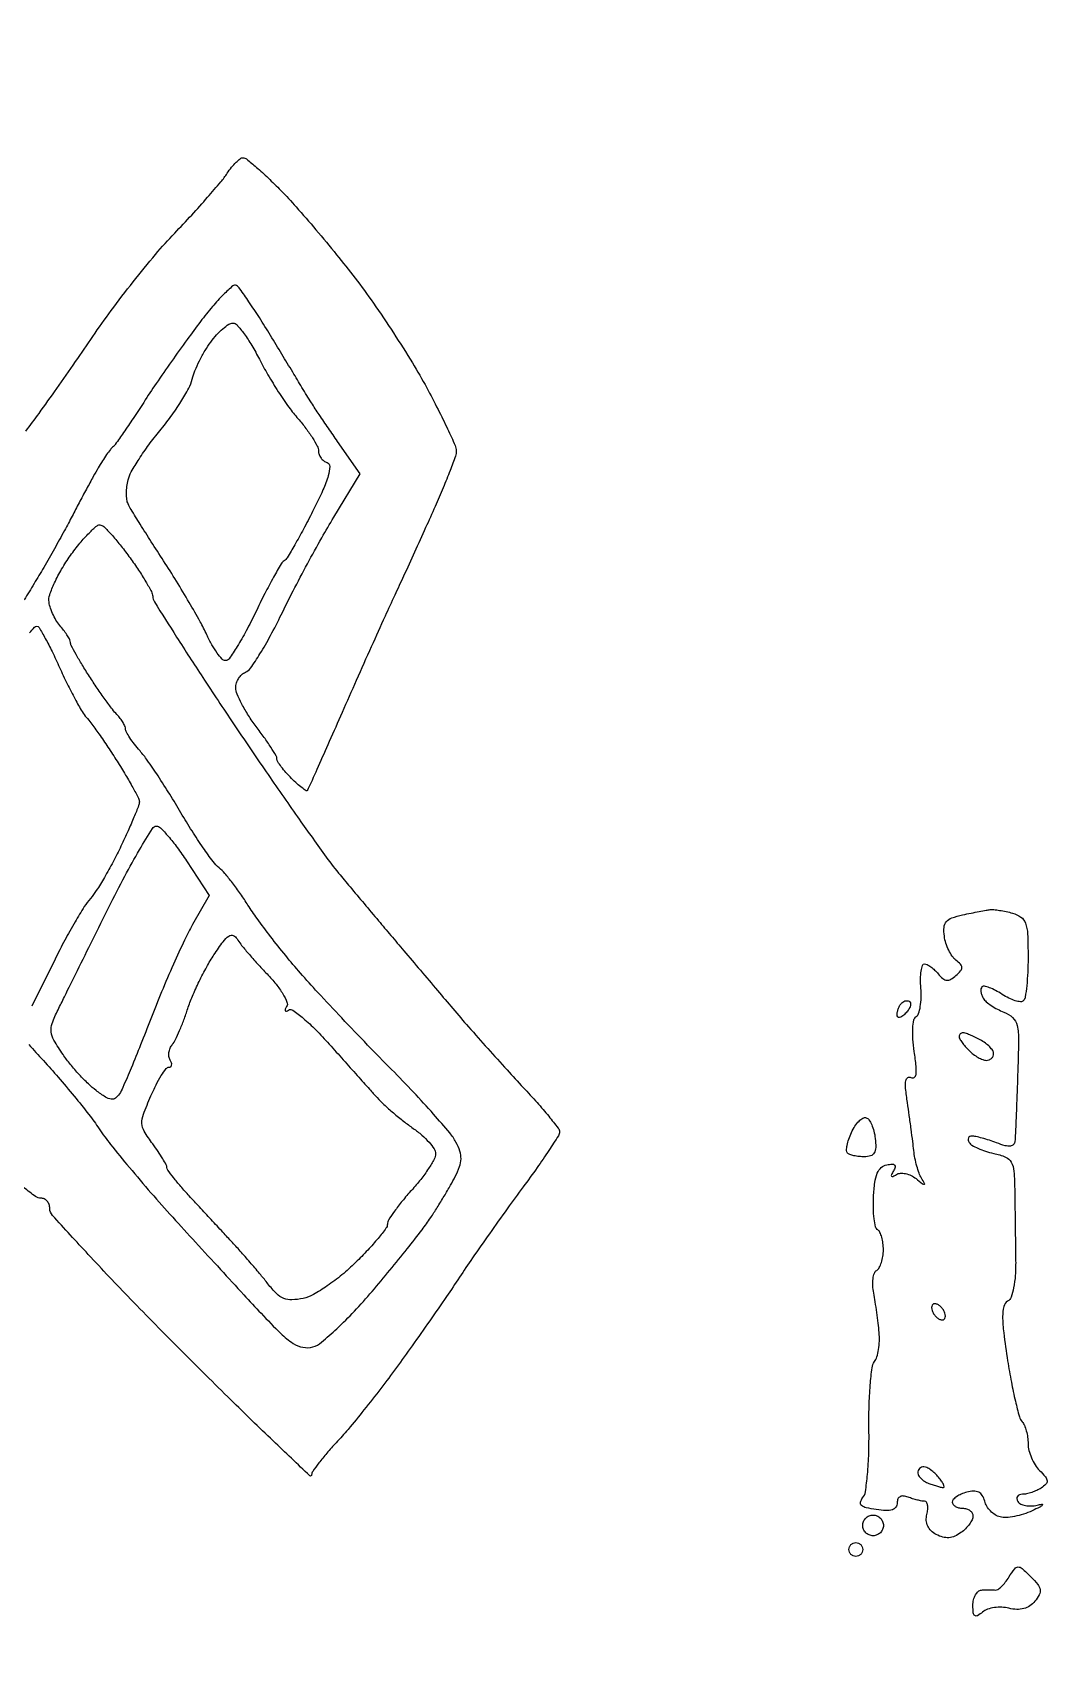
# Model space of a CAD drawing. Extents: x 0 to 102, y 0 to 135.
# Drawn here: x 55.11 to 67.63, y 97.73 to 117.61 of the extents above; entities that cross this region are included whole.
import ezdxf

# ---------------------------------------------------------------- set-up
doc = ezdxf.new("R2010")
doc.units = 0
doc.header["$MEASUREMENT"] = 0

msp = doc.modelspace()

# ---------------------------------------------------------------- linework, layer by layer
for points in [[(30.835569, 68.0607, 0.000004), (30.856286, 64.932268, 0.000002), (30.883525, 60.825814, 0.000002), (30.912326, 56.488502, 0.000002), (30.938318, 52.5789, -0.000116)], [(68.143256, 110.7414, -0.000256), (68.159146, 112.994377, -0.00015), (68.180348, 115.6905, -0.00015), (68.203167, 118.386622, -0.000256), (68.224063, 120.6396, -0.000289)], [(55.0323, 112.71409, 0.007081), (55.195789, 112.932769, 0.002823), (55.413961, 113.236975, 0.002792), (55.645644, 113.567801, 0.003512), (55.856371, 113.876927, -0.011957), (56.080155, 114.19358, -0.007844), (56.352184, 114.547862, -0.007892), (56.628106, 114.884714, -0.015014), (56.86224, 115.145237, 0.004962), (57.07055, 115.367857, 0.005581), (57.266292, 115.586092, 0.00514), (57.428765, 115.775241, 0.029848), (57.507248, 115.880714, -0.023571), (57.560109, 115.953646, -0.030096), (57.615734, 116.015245, -0.030898), (57.666802, 116.059528, -0.16461), (57.701294, 116.0712, -0.172608), (57.743603, 116.056146, -0.007443), (57.866228, 115.953157, -0.01196), (58.009169, 115.823322, -0.008165), (58.165551, 115.66935, -0.013045), (58.353113, 115.468316, -0.005416), (58.596344, 115.187515, -0.005354), (58.850591, 114.880892, -0.006886), (59.077364, 114.593361, -0.011542), (59.301657, 114.286352, -0.007355), (59.548925, 113.919563, -0.007388), (59.780948, 113.552488, -0.013612), (59.956976, 113.246243, -0.005796), (60.095973, 112.981114, -0.008171), (60.21322, 112.74142, -0.005167), (60.305851, 112.538512, -0.104863), (60.3198, 112.472733, -0.085253), (60.308691, 112.408051, -0.005675), (60.243588, 112.23055, -0.008058), (60.159732, 112.019994, -0.005935), (60.060355, 111.789451, -0.001263), (59.943793, 111.529405, -0.000815), (59.807535, 111.228776, -0.00082), (59.673362, 110.935299, -0.001548), (59.56402, 110.6991, 0.002673), (59.445318, 110.44116, 0.000923), (59.276493, 110.067244, 0.000917), (59.091921, 109.654404, 0.001065), (58.917861, 109.2609, -0.000467), (58.759679, 108.902132, -0.000742), (58.623543, 108.59538, -0.000146), (58.503066, 108.325203, -0.036767), (58.490646, 108.3021, -0.41872), (58.475658, 108.29889, -0.017318), (58.426198, 108.333957, -0.0212), (58.365329, 108.384581, -0.01231), (58.29645, 108.45015, -0.01599), (58.228789, 108.522282, -0.020272), (58.171282, 108.593265, -0.018729), (58.128587, 108.655284, -0.13287), (58.117846, 108.68985, 0.126029), (58.106246, 108.729037, 0.007918), (58.042322, 108.832281, 0.01127), (57.960539, 108.9537, 0.008109), (57.864046, 109.085621, -0.019131), (57.767793, 109.223492, -0.021614), (57.686462, 109.362939, -0.021467), (57.62811, 109.486294, -0.100063), (57.6126, 109.563019, -0.075028), (57.621484, 109.62189, -0.064548), (57.647515, 109.678879, -0.066846), (57.686015, 109.725443, -0.095291), (57.731459, 109.753708, 0.151539), (57.793074, 109.802242, 0.011737), (57.9095, 109.980204, 0.015205), (58.039287, 110.204041, 0.011004), (58.170648, 110.460709, -0.006579), (58.316939, 110.752895, -0.004347), (58.492347, 111.084908, -0.004374), (58.668522, 111.40474, -0.008458), (58.815968, 111.65688), (59.140958, 112.19166), (58.863229, 112.58748, -0.002614), (58.749467, 112.751431, -0.002606), (58.637306, 112.91673, -0.00255), (58.540811, 113.062147, -0.01025), (58.484132, 113.1525, 0.000952), (58.425033, 113.250721, 0.00016), (58.311471, 113.43851, 0.000175), (58.177859, 113.659122, 0.000156), (58.038699, 113.88855, 0.005523), (57.90152, 114.109026, 0.007779), (57.77402, 114.302289, 0.004894), (57.663297, 114.461207, 0.100058), (57.620818, 114.501021, 0.328291), (57.575247, 114.497329, 0.016892), (57.460463, 114.390604, 0.021434), (57.325137, 114.243915, 0.013301), (57.178585, 114.061071, 0.005828), (57.013714, 113.838429, 0.003444), (56.821849, 113.569029, 0.003445), (56.633973, 113.297387, 0.005901), (56.481514, 113.0679, -0.003264), (56.35177, 112.870352, -0.004669), (56.233927, 112.696982, -0.002609), (56.132433, 112.552241, -0.069484), (56.10018, 112.518, 0.062074), (56.072704, 112.48968, 0.009517), (56.026541, 112.425997, 0.010511), (55.974819, 112.348277, 0.008947), (55.923471, 112.2642, 0.006383), (55.862469, 112.157065, 0.002292), (55.778249, 112.002997, 0.002273), (55.687466, 111.833259, 0.002693), (55.603267, 111.672, -0.006268), (55.508751, 111.494093, -0.003122), (55.38482, 111.271033, -0.003098), (55.253549, 111.041534, -0.004553), (55.135096, 110.841606, -0.005989), (55.012463, 110.644232, -0.004075)], [(31.042661, 24.1956, 0.000001), (31.037549, 23.023692, 0.000001), (31.032419, 21.846099, 0.000001), (31.02793, 20.814404, 0.000005)], [(55.069604, 105.184695, 0.007521), (55.249125, 104.985732, -0.0091), (55.432458, 104.781248, -0.006745), (55.627851, 104.548906, -0.006821), (55.806422, 104.324478, -0.015238), (55.934523, 104.148037, 0.018567), (56.075273, 103.956864, 0.005454), (56.305195, 103.674092, 0.005469), (56.571011, 103.361384, 0.005849), (56.837792, 103.061569, 0.000756), (57.117924, 102.755003, 0.000585), (57.424079, 102.421757, 0.000591), (57.710654, 102.111293, 0.001422), (57.923834, 101.8822, 0.010226), (58.164753, 101.635097, 0.050543), (58.316105, 101.513548, 0.096852), (58.43686, 101.464964, 0.11784), (58.558334, 101.470457, 0.104227), (58.663979, 101.526466, 0.014055), (58.85329, 101.693612, 0.015713), (59.068613, 101.907833, 0.012649), (59.286691, 102.150908, 0.004397), (59.504084, 102.410504, 0.004368), (59.717373, 102.674463, 0.004285), (59.899855, 102.908467, 0.016977), (60.005791, 103.05692, 0.006773), (60.085795, 103.181109, 0.004926), (60.171538, 103.321303, 0.004977), (60.250264, 103.455946, 0.010877), (60.307286, 103.560975, 0.032393), (60.360636, 103.683429, 0.081351), (60.378377, 103.778882, 0.086369), (60.364291, 103.871524, 0.039925), (60.316348, 103.983975, 0.054205), (60.239417, 104.098596, 0.006552), (60.040491, 104.328852, 0.007724), (59.795495, 104.596587, 0.006289), (59.525162, 104.875876, -0.0035), (59.230877, 105.176536, -0.002689), (58.913595, 105.508821, -0.002719), (58.620216, 105.822803, -0.006462), (58.406358, 106.060276, -0.008523), (58.22512, 106.274075, -0.006979), (58.038552, 106.508526, -0.007059), (57.873016, 106.728975, -0.018412), (57.762214, 106.893342, 0.01299), (57.670867, 107.03207, 0.012406), (57.571074, 107.168053, 0.012444), (57.477046, 107.283669, 0.042625), (57.408107, 107.351584, -0.05842), (57.333928, 107.429418, -0.009493), (57.211438, 107.598952, -0.010355), (57.074534, 107.805211, -0.00895), (56.93927, 108.027142, 0.006922), (56.801487, 108.255282, 0.00686), (56.657036, 108.480212, 0.006755), (56.525344, 108.67349, 0.026311), (56.436168, 108.787395, -0.01475), (56.368326, 108.870041, -0.01882), (56.311043, 108.950245, -0.017), (56.268656, 109.019602, -0.129358), (56.259, 109.056302, 0.105308), (56.252043, 109.088969, 0.029627), (56.227892, 109.13548, 0.028472), (56.193632, 109.186089, 0.026585), (56.153101, 109.233707, -0.027529), (56.097879, 109.298834, -0.005936), (56.010013, 109.417746, -0.006178), (55.911482, 109.55808, -0.005866), (55.814701, 109.703236, -0.006954), (55.725631, 109.844545, -0.009801), (55.650497, 109.973102, -0.006425), (55.591434, 110.082135, -0.121493), (55.5822, 110.119575, 0.115959), (55.574943, 110.150447, 0.023211), (55.547233, 110.200196, 0.023392), (55.508733, 110.256306, 0.019955), (55.463163, 110.311739, -0.043163), (55.415745, 110.375203, -0.027888), (55.371768, 110.455769, -0.027997), (55.337352, 110.539994, -0.046431), (55.319188, 110.6145, -0.119167), (55.327445, 110.705116, -0.025718), (55.3862, 110.852427, -0.025461), (55.473888, 111.020101, -0.021922), (55.582335, 111.186863, -0.016321), (55.698941, 111.339275, -0.024659), (55.810973, 111.463205, -0.021828), (55.90795, 111.552256, -0.260921), (55.956128, 111.561457, -0.120112), (56.003056, 111.531981, -0.011234), (56.096607, 111.431243, -0.013912), (56.203507, 111.303846, -0.010496), (56.314001, 111.158294, -0.010507), (56.41864, 111.007721, -0.013597), (56.507868, 110.865119, -0.011323), (56.575852, 110.743373, -0.107674), (56.591783, 110.686277, 0.126306), (56.613653, 110.617738, 0.001296), (56.885768, 110.186341, 0.004081), (57.205871, 109.690758, 0.002626), (57.584693, 109.121177, 0.002431), (57.984897, 108.532449, 0.002836), (58.370934, 107.977231, 0.002512), (58.702415, 107.511193, 0.01713), (58.874843, 107.287886, 0.000972), (59.015151, 107.119172, 0.000529), (59.188141, 106.912427, 0.000527), (59.364529, 106.702522, 0.000835), (59.5161, 106.523143, -0.000066), (59.675839, 106.334688, -0.000032), (59.879351, 106.094494, -0.000032), (60.09086, 105.844797, -0.000047), (60.2775, 105.624389, 0.004102), (60.471472, 105.399055, 0.002434), (60.70619, 105.133486, 0.002435), (60.942896, 104.870869, 0.004194), (61.142871, 104.654832, -0.007078), (61.312503, 104.469443, -0.0104), (61.455819, 104.30138, -0.006077), (61.570668, 104.157345, -0.160548), (61.587021, 104.111495, -0.148301), (61.573616, 104.0631, -0.004312), (61.45695, 103.882406, -0.008331), (61.312914, 103.671234, -0.005603), (61.141728, 103.434695, 0.003514), (60.946082, 103.166724, 0.002401), (60.727436, 102.859688, 0.00242), (60.519519, 102.561677, 0.004889), (60.359178, 102.324545, -0.004113), (60.199396, 102.087447, -0.002048), (59.993308, 101.789622, -0.002033), (59.777286, 101.482822, -0.002989), (59.58476, 101.215143, -0.0064), (59.394625, 100.960995, -0.005331), (59.186249, 100.695676, -0.005384), (58.990284, 100.456876, -0.014545), (58.84451, 100.293014, 0.011084), (58.729094, 100.165071, 0.01531), (58.63171, 100.044936, 0.011851), (58.557165, 99.94202, 0.151945), (58.5432, 99.897127, -0.658539), (58.521479, 99.887788, -0.000844), (58.071026, 100.316186, -0.003849), (57.552305, 100.818865, -0.002225), (56.9358, 101.431001, -0.003706), (56.31967, 102.057453, -0.005821), (55.800574, 102.605761, -0.001902), (55.361044, 103.084626, -0.186827), (55.3284, 103.16894, 0.085006), (55.320052, 103.21769, 0.093497), (55.29603, 103.2591, 0.100414), (55.260238, 103.286794, 0.115097), (55.218203, 103.2966, -0.154985), (55.154023, 103.316984, -0.012504), (55.01017, 103.4241, -0.015921)], [(55.078785, 110.236817, -0.013376), (55.140202, 110.305321, -0.203231), (55.168797, 110.317822, -0.268898), (55.196723, 110.302046, -0.006682), (55.272054, 110.169815, -0.01262), (55.356776, 110.006773, -0.00804), (55.447433, 109.813156, 0.008317), (55.541856, 109.61179, 0.009808), (55.63807, 109.424572, 0.008816), (55.724925, 109.27001, 0.058983), (55.77801, 109.199806, -0.033124), (55.834007, 109.133193, -0.005504), (55.93159, 108.997024, -0.006018), (56.042821, 108.834004, -0.005295), (56.155023, 108.661293, -0.006716), (56.259676, 108.491405, -0.009485), (56.347954, 108.33712, -0.006138), (56.417483, 108.206285, -0.119613), (56.4282, 108.162126, -0.094242), (56.419561, 108.116697, -0.004623), (56.361883, 107.974404, -0.007357), (56.288927, 107.806118, -0.005234), (56.20244, 107.619632, -0.0105), (56.105051, 107.425857, -0.010344), (55.999141, 107.235356, -0.010264), (55.899536, 107.07239, -0.038479), (55.827384, 106.9767, 0.040522), (55.752195, 106.876132, 0.00845), (55.638086, 106.68752, 0.008817), (55.51286, 106.463413, 0.00823), (55.392613, 106.229858), (55.107138, 105.652216)]]:
    msp.add_lwpolyline(points, format="xyb")
for points in [[(57.576123, 114.0408, -0.215995), (57.627377, 114.017576, -0.021729), (57.713471, 113.910331, -0.024166), (57.808471, 113.766795, -0.016876), (57.901996, 113.59665, 0.015724), (58.006409, 113.405656, 0.011285), (58.13444, 113.198835, 0.011414), (58.265392, 113.007301, 0.023983), (58.377382, 112.866086, -0.017237), (58.473259, 112.748482, -0.021066), (58.55424, 112.631968, -0.020106), (58.613261, 112.53008, -0.121806), (58.6278, 112.471286, 0.089184), (58.635725, 112.427208, 0.069709), (58.658864, 112.384344, 0.069134), (58.693132, 112.349161, 0.084602), (58.73355, 112.327513, -0.334336), (58.766343, 112.279844, -0.061305), (58.747615, 112.167498, -0.03459), (58.682087, 111.991702, -0.009816), (58.556262, 111.728258, -0.006061), (58.442977, 111.509232, -0.008659), (58.336769, 111.317913, -0.005296), (58.243546, 111.160502, -0.118537), (58.206508, 111.123156, 0.123338), (58.169665, 111.085296, 0.005121), (58.075745, 110.91977, 0.008609), (57.968987, 110.718966, 0.005981), (57.855045, 110.488681, -0.010889), (57.739797, 110.261396, -0.016611), (57.629093, 110.069952, -0.011253), (57.530588, 109.919603, -0.24955), (57.4857, 109.896281, -0.20819), (57.44445, 109.914724, -0.028266), (57.383315, 109.989813, -0.028659), (57.317719, 110.092267, -0.020524), (57.255956, 110.21351, 0.01884), (57.174635, 110.374484, 0.005801), (57.040182, 110.610919, 0.005795), (56.883492, 110.872166, 0.006328), (56.725225, 111.1221, -0.00214), (56.573935, 111.356646, -0.002836), (56.43838, 111.571461, -0.002025), (56.326545, 111.752564, -0.02813), (56.290195, 111.820239, -0.077469), (56.274568, 111.874172, -0.031202), (56.269571, 111.950918, -0.029949), (56.274432, 112.035757, -0.033362), (56.289415, 112.116339, -0.066482), (56.329393, 112.215482, -0.014859), (56.424294, 112.371747, -0.015169), (56.545687, 112.546987, -0.014144), (56.680244, 112.718778, 0.016591), (56.815278, 112.892928, 0.016714), (56.938119, 113.075228, 0.016769), (57.034292, 113.240888, 0.062312), (57.077625, 113.353278, -0.036413), (57.110937, 113.455053, -0.01818), (57.166907, 113.578563, -0.017945), (57.234433, 113.702842, -0.025196), (57.304029, 113.80815, -0.025949), (57.376974, 113.897209, -0.031321), (57.454573, 113.972459, -0.032777), (57.526207, 114.026004, -0.145093)], [(56.637555, 107.865, -0.201305), (56.686054, 107.844649, -0.015872), (56.782809, 107.739628, -0.019595), (56.892872, 107.601707, -0.013676), (57.006418, 107.438201), (57.285825, 107.011402), (57.081709, 106.655651, 0.019988), (56.982701, 106.465906, 0.005934), (56.846545, 106.168315, 0.005944), (56.70137, 105.829991, 0.006382), (56.567783, 105.4962, -0.002976), (56.44367, 105.179854, -0.003976), (56.327028, 104.89429, -0.002799), (56.226095, 104.656446, -0.04063), (56.183242, 104.575744, -0.093201), (56.134787, 104.524274, -0.19652), (56.082443, 104.511375, -0.106152), (56.012615, 104.537498, -0.018559), (55.896538, 104.618044, -0.03084), (55.80149, 104.698982, -0.014974), (55.689947, 104.813144, -0.01479), (55.580534, 104.939344, -0.020638), (55.490912, 105.05886, -0.018024), (55.379028, 105.234919, -0.104902), (55.344537, 105.338641, -0.117589), (55.357201, 105.441828, -0.025175), (55.429072, 105.60876, -0.000686), (55.507643, 105.768036, -0.000101), (55.667163, 106.090136, -0.000114), (55.855845, 106.470705, -0.000098), (56.054493, 106.87095, -0.006754), (56.250156, 107.251978, -0.010642), (56.42938, 107.572998, -0.004923), (56.58785, 107.837177, -0.260844)], [(66.8763, 106.838635, -0.050517), (66.921216, 106.838785, -0.013633), (66.991964, 106.829904, -0.013659), (67.072168, 106.815354, -0.013766), (67.15125, 106.796478, -0.089922), (67.253499, 106.748191, -0.153232), (67.309895, 106.673408, -0.075062), (67.335691, 106.540844, -0.010588), (67.3416, 106.261833, -0.010896), (67.337472, 106.07244, -0.015243), (67.324945, 105.903613, -0.011526), (67.307254, 105.765721, -0.160033), (67.284903, 105.721503, -0.221546), (67.249414, 105.708575, -0.05028), (67.184806, 105.720811, -0.042901), (67.106199, 105.751607, -0.030231), (67.023763, 105.798763, 0.023113), (66.942282, 105.846923, 0.034376), (66.866617, 105.880612, 0.036984), (66.805091, 105.898052, 0.252065), (66.775888, 105.889288, 0.154471), (66.763609, 105.865638, 0.0711), (66.762543, 105.830577, 0.060348), (66.772101, 105.790141, 0.05027), (66.791447, 105.75041, 0.078695), (66.8274, 105.708635, 0.028421), (66.890118, 105.661326, 0.027353), (66.96589, 105.616445, 0.029191), (67.044512, 105.581175, -0.100075), (67.152632, 105.512966, -0.149554), (67.20694, 105.416238, -0.057168), (67.224638, 105.240688, -0.005297), (67.214006, 104.803844, -0.000642), (67.203969, 104.526805, -0.00087), (67.194144, 104.276517, -0.00058), (67.185285, 104.06641, -0.009658), (67.180911, 103.996644, -0.158312), (67.163238, 103.954364, -0.194219), (67.125508, 103.934857, -0.092637), (67.060076, 103.940844, -0.021838), (66.955393, 103.975494, 0.011594), (66.866144, 104.007078, 0.012373), (66.777431, 104.033764, 0.012015), (66.700199, 104.052945, 0.054905), (66.6543, 104.058, 0.10654), (66.626032, 104.051908, 0.180976), (66.609092, 104.035061, 0.163156), (66.606382, 104.009741, 0.084384), (66.618477, 103.979909, 0.122871), (66.653064, 103.946189, 0.027635), (66.726832, 103.908445, 0.027053), (66.819242, 103.873283, 0.023326), (66.91957, 103.846287, -0.044029), (67.066199, 103.800253, -0.170992), (67.136016, 103.737657, -0.109243), (67.167959, 103.628039, -0.013095), (67.17804, 103.374478, -0.00004), (67.180607, 103.183884, -0.000023), (67.18368, 102.953527, -0.000023), (67.186752, 102.721659, -0.000038), (67.18932, 102.526014, -0.020043), (67.18449, 102.347369, -0.032063), (67.164529, 102.196119, -0.036214), (67.133169, 102.081793, -0.170913), (67.091119, 102.029651, 0.197092), (67.044278, 101.965141, 0.059806), (67.029595, 101.842711, 0.031816), (67.042347, 101.642857, 0.006815), (67.091199, 101.298587, 0.008242), (67.136342, 101.037282, 0.011308), (67.186108, 100.803989, 0.008192), (67.234896, 100.612256, 0.11892), (67.268361, 100.55133, -0.084983), (67.296517, 100.507349, -0.033508), (67.320086, 100.439186, -0.031964), (67.3362, 100.360501, -0.034537), (67.3416, 100.282423, 0.061923), (67.351853, 100.199956, 0.039112), (67.382907, 100.107961, 0.038846), (67.428378, 100.020917, 0.056648), (67.48222, 99.953265, -0.023009), (67.554667, 99.873825, -0.150083), (67.57524, 99.82454, -0.222852), (67.5605, 99.783007, -0.056778), (67.50337, 99.737018, -0.034792), (67.449521, 99.707963, -0.025695), (67.386464, 99.683226, -0.02618), (67.324153, 99.665972, -0.051565), (67.273157, 99.660095, 0.087163), (67.234991, 99.65293, 0.163626), (67.210929, 99.633318, 0.177), (67.2047, 99.60441, 0.104226), (67.216827, 99.570759, 0.145745), (67.251012, 99.540303, 0.064777), (67.30908, 99.52177, 0.056221), (67.380345, 99.51697, 0.048851), (67.45447, 99.52762, -0.030347), (67.511413, 99.537961, -0.692697), (67.516788, 99.527589, -0.09262), (67.484724, 99.503082, -0.007987), (67.391631, 99.45789, -0.031893), (67.286556, 99.41687, -0.029519), (67.174382, 99.388298, -0.030797), (67.07147, 99.374967, -0.080931), (66.997603, 99.381951, -0.080312), (66.937979, 99.408296, -0.05615), (66.88113, 99.455074, -0.055535), (66.835446, 99.514042, -0.073232), (66.808873, 99.576547, 0.073687), (66.779682, 99.645038, 0.140615), (66.735913, 99.685117, 0.126312), (66.673987, 99.698362, 0.053851), (66.589552, 99.685758, 0.03684), (66.521205, 99.662392, 0.048574), (66.46345, 99.630829, 0.057559), (66.423469, 99.596311, 0.188071), (66.411, 99.564333, 0.166062), (66.420737, 99.535824, 0.095369), (66.448277, 99.511553, 0.076307), (66.489362, 99.495147, 0.056959), (66.5379, 99.4896, -0.074385), (66.586387, 99.482346, -0.088423), (66.627523, 99.461276, -0.100649), (66.655022, 99.429948, -0.130683), (66.6648, 99.393177, -0.113499), (66.654556, 99.348631, -0.043107), (66.621664, 99.293535, -0.039902), (66.574141, 99.237586, -0.0389), (66.517953, 99.189376, -0.05463), (66.441975, 99.145649, -0.084402), (66.368648, 99.127342, -0.085278), (66.293942, 99.134377, -0.056903), (66.21388, 99.166142, -0.070086), (66.150664, 99.212364, -0.090949), (66.109146, 99.270753, -0.093857), (66.091861, 99.338574, -0.079708), (66.099007, 99.412243, 0.03883), (66.110182, 99.474307, 0.067145), (66.108426, 99.526625, 0.101862), (66.094859, 99.561537, 0.254572), (66.071599, 99.5742, -0.047225), (66.035866, 99.577583, -0.014583), (65.983021, 99.589284, -0.014444), (65.924371, 99.605894, -0.015389), (65.868019, 99.625551, 0.064883), (65.812003, 99.639071, 0.148294), (65.769729, 99.631063, 0.175772), (65.743527, 99.602434, 0.098611), (65.7342, 99.555603, -0.152128), (65.717843, 99.503088, -0.164127), (65.674975, 99.471067, -0.090003), (65.598283, 99.460518, -0.025729), (65.47827, 99.471867, -0.020043), (65.354689, 99.495097, -0.120881), (65.296807, 99.524243, -0.282385), (65.284154, 99.563302, -0.114387), (65.310288, 99.615401, 0.138675), (65.344359, 99.692287, 0.012273), (65.369379, 99.90517, 0.015302), (65.385474, 100.165071, 0.011327), (65.387949, 100.45304, -0.010173), (65.389758, 100.740884, -0.013806), (65.403848, 101.000388, -0.010701), (65.425957, 101.213755, -0.13155), (65.456519, 101.288904, 0.091503), (65.485337, 101.346296, 0.031769), (65.505568, 101.437046, 0.030305), (65.515601, 101.54209, 0.03089), (65.512758, 101.6469, 0.00752), (65.500885, 101.760737, 0.004715), (65.483742, 101.893524, 0.004732), (65.464388, 102.02397, 0.008613), (65.445741, 102.13007, -0.035964), (65.434771, 102.221582, -0.045112), (65.438421, 102.306918, -0.051717), (65.454754, 102.374758, -0.171045), (65.483171, 102.410013, 0.131399), (65.514639, 102.443392, 0.045217), (65.540963, 102.504925, 0.041196), (65.558958, 102.581256, 0.037313), (65.565, 102.6621, 0.031703), (65.559905, 102.742376, 0.03734), (65.544671, 102.816983, 0.04063), (65.522475, 102.876444, 0.145701), (65.495795, 102.906385, -0.201604), (65.469727, 102.94295, -0.023742), (65.452046, 103.043538, -0.025412), (65.442403, 103.17066, -0.018201), (65.444043, 103.313228, -0.020671), (65.459777, 103.489072, -0.06611), (65.490281, 103.602549, -0.109012), (65.53861, 103.671434, -0.136942), (65.607867, 103.706583, -0.037341), (65.670805, 103.714351, -0.204077), (65.702262, 103.702709, -0.284965), (65.709443, 103.67555, -0.064301), (65.688848, 103.630061, 0.021946), (65.663499, 103.584711, 0.298667), (65.665563, 103.56679, 0.344813), (65.681893, 103.563283, 0.025268), (65.724834, 103.586912, -0.123413), (65.77393, 103.60253, -0.06726), (65.837391, 103.597958, -0.06054), (65.904777, 103.57509, -0.058344), (65.965646, 103.536533, 0.00401), (66.04659, 103.471984, 0.189784), (66.066302, 103.4661, 0.543763), (66.071699, 103.476227, 0.008992), (66.033472, 103.542316, -0.047789), (66.004313, 103.603164, -0.019382), (65.976009, 103.690732, -0.018968), (65.952642, 103.787933, -0.022901), (65.93841, 103.880716, 0.004658), (65.925677, 103.990254, 0.001731), (65.905802, 104.144069, 0.001715), (65.882969, 104.311675, 0.002071), (65.860339, 104.468884, -0.011417), (65.838517, 104.643578, -0.060135), (65.840319, 104.740024, -0.220535), (65.864109, 104.7769, -0.286828), (65.9034, 104.7771, 0.296365), (65.94261, 104.777989, 0.214459), (65.966085, 104.816331, 0.058026), (65.967174, 104.915895, 0.010967), (65.944133, 105.096464, -0.020034), (65.927416, 105.249522, -0.031223), (65.92658, 105.382135, -0.033446), (65.939185, 105.484103, -0.209842), (65.968284, 105.526315, 0.178755), (65.99817, 105.56455, 0.036594), (66.018606, 105.649333, 0.034283), (66.028831, 105.75684, 0.026372), (66.025712, 105.874717, -0.021135), (66.021489, 105.98906, -0.034923), (66.028743, 106.085379, -0.03979), (66.04462, 106.154905, -0.327714), (66.069264, 106.173, -0.123013), (66.101972, 106.164829, -0.034818), (66.146803, 106.136772, -0.032829), (66.194712, 106.096873, -0.029507), (66.238836, 106.049672, 0.045277), (66.295551, 105.992709, 0.151087), (66.343651, 105.972531, 0.157477), (66.393488, 105.98342, 0.05045), (66.455566, 106.028522, 0.034586), (66.512055, 106.086484, 0.176376), (66.527415, 106.128019, 0.190289), (66.511944, 106.167785, 0.041231), (66.456527, 106.218516, -0.078109), (66.410905, 106.2669, -0.03704), (66.36776, 106.341203, -0.035552), (66.333258, 106.427346, -0.042018), (66.313606, 106.512856, -0.053723), (66.309824, 106.622216, -0.160293), (66.337985, 106.690597, -0.131369), (66.405635, 106.73698, -0.031413), (66.5379, 106.77458, -0.00324), (66.641271, 106.796362, -0.003531), (66.741997, 106.816167, -0.003314), (66.828454, 106.831939, -0.017387)], [(57.627717, 106.481383, 0.040804), (57.672744, 106.414391, 0.008062), (57.764862, 106.302653, 0.008493), (57.876776, 106.175711, 0.007802), (57.996099, 106.048942, -0.023392), (58.106135, 105.924485, -0.034217), (58.18974, 105.804556, -0.036627), (58.24089, 105.703151, -0.241412), (58.236498, 105.648246, 0.034125), (58.218914, 105.614906, 0.239124), (58.219846, 105.597104, 0.36216), (58.233138, 105.59219, 0.053242), (58.261033, 105.605568, -0.302989), (58.312893, 105.603762, -0.018435), (58.441747, 105.503741, -0.02249), (58.594716, 105.363528, -0.014254), (58.760554, 105.18743, 0.000333), (58.932669, 104.99416, 0.000334), (59.104866, 104.801315, 0.000326), (59.255305, 104.633285, 0.001336), (59.3469, 104.531661, 0.021991), (59.431174, 104.446504, 0.010299), (59.547164, 104.343528, 0.010182), (59.673404, 104.240378, 0.014068), (59.79105, 104.15341, -0.027317), (59.896298, 104.071209, -0.03287), (59.985233, 103.982628, -0.034794), (60.048295, 103.900039, -0.146678), (60.066, 103.840983, -0.12672), (60.049041, 103.775141, -0.019796), (59.979021, 103.659325, -0.020949), (59.883272, 103.526686, -0.016892), (59.7699, 103.39234, 0.012254), (59.656493, 103.260454, 0.016461), (59.560779, 103.135273, 0.01358), (59.488448, 103.027874, 0.142336), (59.4738, 102.977461, -0.163177), (59.456578, 102.926096, -0.010978), (59.359278, 102.803019, -0.014861), (59.233288, 102.659554, -0.010539), (59.083939, 102.505974, -0.022461), (58.916131, 102.354778, -0.022037), (58.734398, 102.218226, -0.022557), (58.564712, 102.11297, -0.073609), (58.441478, 102.066139, -0.042405), (58.301718, 102.047662, -0.109541), (58.202035, 102.06493, -0.099186), (58.113114, 102.124142, -0.03097), (58.006489, 102.244812, 0.008118), (57.918578, 102.353969, 0.003965), (57.803123, 102.490442, 0.003932), (57.680787, 102.630502, 0.005684), (57.5703, 102.752191, -0.000213), (57.45332, 102.878232, -0.000117), (57.310287, 103.032549, -0.000117), (57.165251, 103.189174, -0.000187), (57.04155, 103.322922, -0.008269), (56.936208, 103.440757, -0.011945), (56.847367, 103.548607, -0.007724), (56.777305, 103.640822, -0.15991), (56.7666, 103.673439, 0.126098), (56.758416, 103.705373, 0.010403), (56.715217, 103.780378, 0.0134), (56.658678, 103.868558, 0.009922), (56.59168, 103.963043, -0.024584), (56.489068, 104.117135, -0.125755), (56.460085, 104.214926, -0.099504), (56.478, 104.325638, -0.012512), (56.569337, 104.551817, -0.015563), (56.632853, 104.686752, -0.022955), (56.69755, 104.800546, -0.019697), (56.756645, 104.886507, -0.236557), (56.79155, 104.904, 0.16344), (56.8134, 104.911338, 0.190726), (56.824698, 104.92994, 0.123785), (56.822486, 104.958463, 0.057527), (56.80661, 104.992306, -0.104955), (56.791768, 105.033677, -0.068228), (56.791817, 105.084647, -0.064167), (56.806058, 105.137047, -0.06925), (56.832891, 105.182656, 0.053937), (56.870926, 105.243011, 0.011963), (56.92197, 105.35413, 0.012297), (56.974987, 105.486063, 0.011579), (57.022591, 105.6231, -0.022805), (57.079573, 105.77597, -0.012701), (57.162051, 105.956861, -0.012649), (57.254972, 106.136005, -0.01998), (57.344505, 106.284108, -0.012894), (57.456899, 106.445097, -0.081961), (57.528134, 106.514444, -0.246457), (57.581399, 106.521144, -0.177438)], [(65.89071, 105.70629, -0.212536), (65.899985, 105.682131, -0.080535), (65.892173, 105.646013, -0.061283), (65.869433, 105.604003, -0.041736), (65.83431, 105.56247, -0.034019), (65.79283, 105.526281, -0.131573), (65.76149, 105.513481, -0.290264), (65.742125, 105.522572, -0.142677), (65.7342, 105.54978, -0.054831), (65.738336, 105.587385, -0.038674), (65.750767, 105.628088, -0.039129), (65.768994, 105.665633, -0.063896), (65.7906, 105.6936, -0.075941), (65.81544, 105.711856, -0.089268), (65.843272, 105.720593, -0.100736), (65.869696, 105.718615, -0.128169)], [(66.543462, 105.327, 0.100065), (66.525197, 105.323308, 0.09818), (66.509659, 105.312799, 0.0977), (66.499252, 105.297107, 0.098021), (66.4956, 105.278657, 0.13383), (66.502644, 105.252811, 0.022027), (66.531102, 105.209013, 0.022866), (66.570184, 105.159273, 0.018427), (66.616457, 105.109457, 0.033666), (66.669393, 105.063207, 0.032922), (66.728439, 105.024102, 0.034745), (66.784777, 104.996909, 0.095343), (66.827957, 104.9886, 0.088839), (66.862565, 104.994798, 0.09495), (66.891974, 105.012577, 0.099932), (66.911648, 105.039084, 0.110269), (66.9186, 105.070223, 0.146758), (66.907377, 105.107636, 0.046488), (66.870531, 105.153596, 0.041844), (66.817585, 105.19989, 0.035873), (66.754962, 105.239423, 0.011153), (66.688801, 105.272955, 0.013553), (66.625333, 105.301274, 0.012142), (66.571122, 105.322195, 0.086217)], [(65.3535, 104.283405, -0.167409), (65.387897, 104.257786, -0.046115), (65.421112, 104.197945, -0.041166), (65.448401, 104.118862, -0.033049), (65.464869, 104.030326, -0.03256), (65.470828, 103.917433, -0.131355), (65.452351, 103.851584, -0.183966), (65.407818, 103.816148, -0.077222), (65.330919, 103.8042, -0.026322), (65.265984, 103.807621, -0.028853), (65.20376, 103.817851, -0.030025), (65.152156, 103.832728, -0.111634), (65.123728, 103.850672, -0.209707), (65.11169, 103.881528, -0.037801), (65.119055, 103.944183, -0.035089), (65.139777, 104.021232, -0.025351), (65.173078, 104.103751, -0.036623), (65.215966, 104.18088, -0.051757), (65.265604, 104.24175, -0.064229), (65.314234, 104.279102, -0.21187)], [(66.2418, 101.9853, 0.076764), (66.20945, 101.99899, 0.154201), (66.182051, 101.997376, 0.186277), (66.163904, 101.98103, 0.117858), (66.1572, 101.952986, 0.085235), (66.163421, 101.916758, 0.053414), (66.182051, 101.877878, 0.051777), (66.209438, 101.842373, 0.064269), (66.2418, 101.8161, 0.076764), (66.27415, 101.80241, 0.154201), (66.301549, 101.804024, 0.186277), (66.319696, 101.82037, 0.117858), (66.3264, 101.848414, 0.085235), (66.320179, 101.884642, 0.053414), (66.301549, 101.923522, 0.051777), (66.274162, 101.959027, 0.064269)], [(66.062241, 99.9972, 0.100837), (66.03391, 99.991428, 0.09835), (66.009808, 99.975008, 0.097511), (65.993663, 99.950486, 0.097268), (65.988, 99.921651, 0.144282), (65.997625, 99.888991, 0.059761), (66.027309, 99.853211, 0.052351), (66.070624, 99.81999, 0.045844), (66.121819, 99.794751, 0.010366), (66.176406, 99.775092, 0.011599), (66.229765, 99.758484, 0.010955), (66.275715, 99.746426, 0.058751), (66.301378, 99.7434, 0.446923), (66.310407, 99.753485, 0.082328), (66.302745, 99.780677, 0.043307), (66.279038, 99.821559, 0.020169), (66.2418, 99.8703, 0.031583), (66.196022, 99.918865, 0.034151), (66.145611, 99.959923, 0.036411), (66.097933, 99.988661, 0.117955)], [(65.4381, 99.405, -0.099038), (65.48653, 99.395312, -0.097945), (65.527723, 99.367723, -0.097945), (65.555312, 99.32653, -0.099038), (65.565, 99.2781, -0.099038), (65.555312, 99.22967, -0.097945), (65.527723, 99.188477, -0.097945), (65.48653, 99.160888, -0.099038), (65.4381, 99.1512, -0.099038), (65.38967, 99.160888, -0.097945), (65.348477, 99.188477, -0.097945), (65.320888, 99.22967, -0.099038), (65.3112, 99.2781, -0.099038), (65.320888, 99.32653, -0.097945), (65.348477, 99.367723, -0.097945), (65.38967, 99.395312, -0.099038)], [(65.2266, 99.0666, -0.099038), (65.258887, 99.060141, -0.097945), (65.286349, 99.041749, -0.097945), (65.304741, 99.014287, -0.099038), (65.3112, 98.982, -0.099038), (65.304741, 98.949713, -0.097945), (65.286349, 98.922251, -0.097945), (65.258887, 98.903859, -0.099038), (65.2266, 98.8974, -0.099038), (65.194313, 98.903859, -0.097945), (65.166851, 98.922251, -0.097945), (65.148459, 98.949713, -0.099038), (65.142, 98.982, -0.099038), (65.148459, 99.014287, -0.097945), (65.166851, 99.041749, -0.097945), (65.194313, 99.060141, -0.099038)], [(67.375541, 98.647259, -0.026705), (67.459932, 98.553337, -0.129175), (67.48904, 98.48845, -0.164709), (67.478904, 98.426331, -0.051169), (67.425515, 98.346674, -0.073579), (67.363053, 98.290644, -0.080604), (67.28889, 98.257219, -0.074736), (67.203273, 98.247471, -0.052567), (67.107135, 98.261104, 0.052528), (67.02002, 98.273465, 0.04526), (66.927652, 98.268428, 0.047555), (66.843962, 98.24795, 0.089669), (66.783608, 98.213884, -0.03614), (66.72156, 98.169543, -0.294706), (66.68833, 98.170372, -0.223653), (66.669048, 98.203087, -0.023136), (66.6648, 98.294841, -0.056426), (66.672659, 98.364259, -0.070959), (66.695864, 98.424598, -0.085812), (66.730162, 98.467008, -0.157561), (66.77055, 98.484418, -0.012731), (66.815645, 98.487535, -0.010591), (66.8637, 98.488609, -0.010734), (66.907759, 98.487715, -0.028314), (66.939157, 98.484616, 0.19009), (66.970176, 98.491576, 0.039927), (67.014378, 98.527044, 0.036587), (67.062173, 98.579219, 0.027566), (67.106961, 98.642843, -0.01974), (67.177466, 98.746406, -0.233395), (67.219494, 98.768021, -0.189975), (67.267385, 98.750047, -0.012721)]]:
    msp.add_lwpolyline(points, format="xyb", close=True)

doc.saveas('drawing.dxf')
